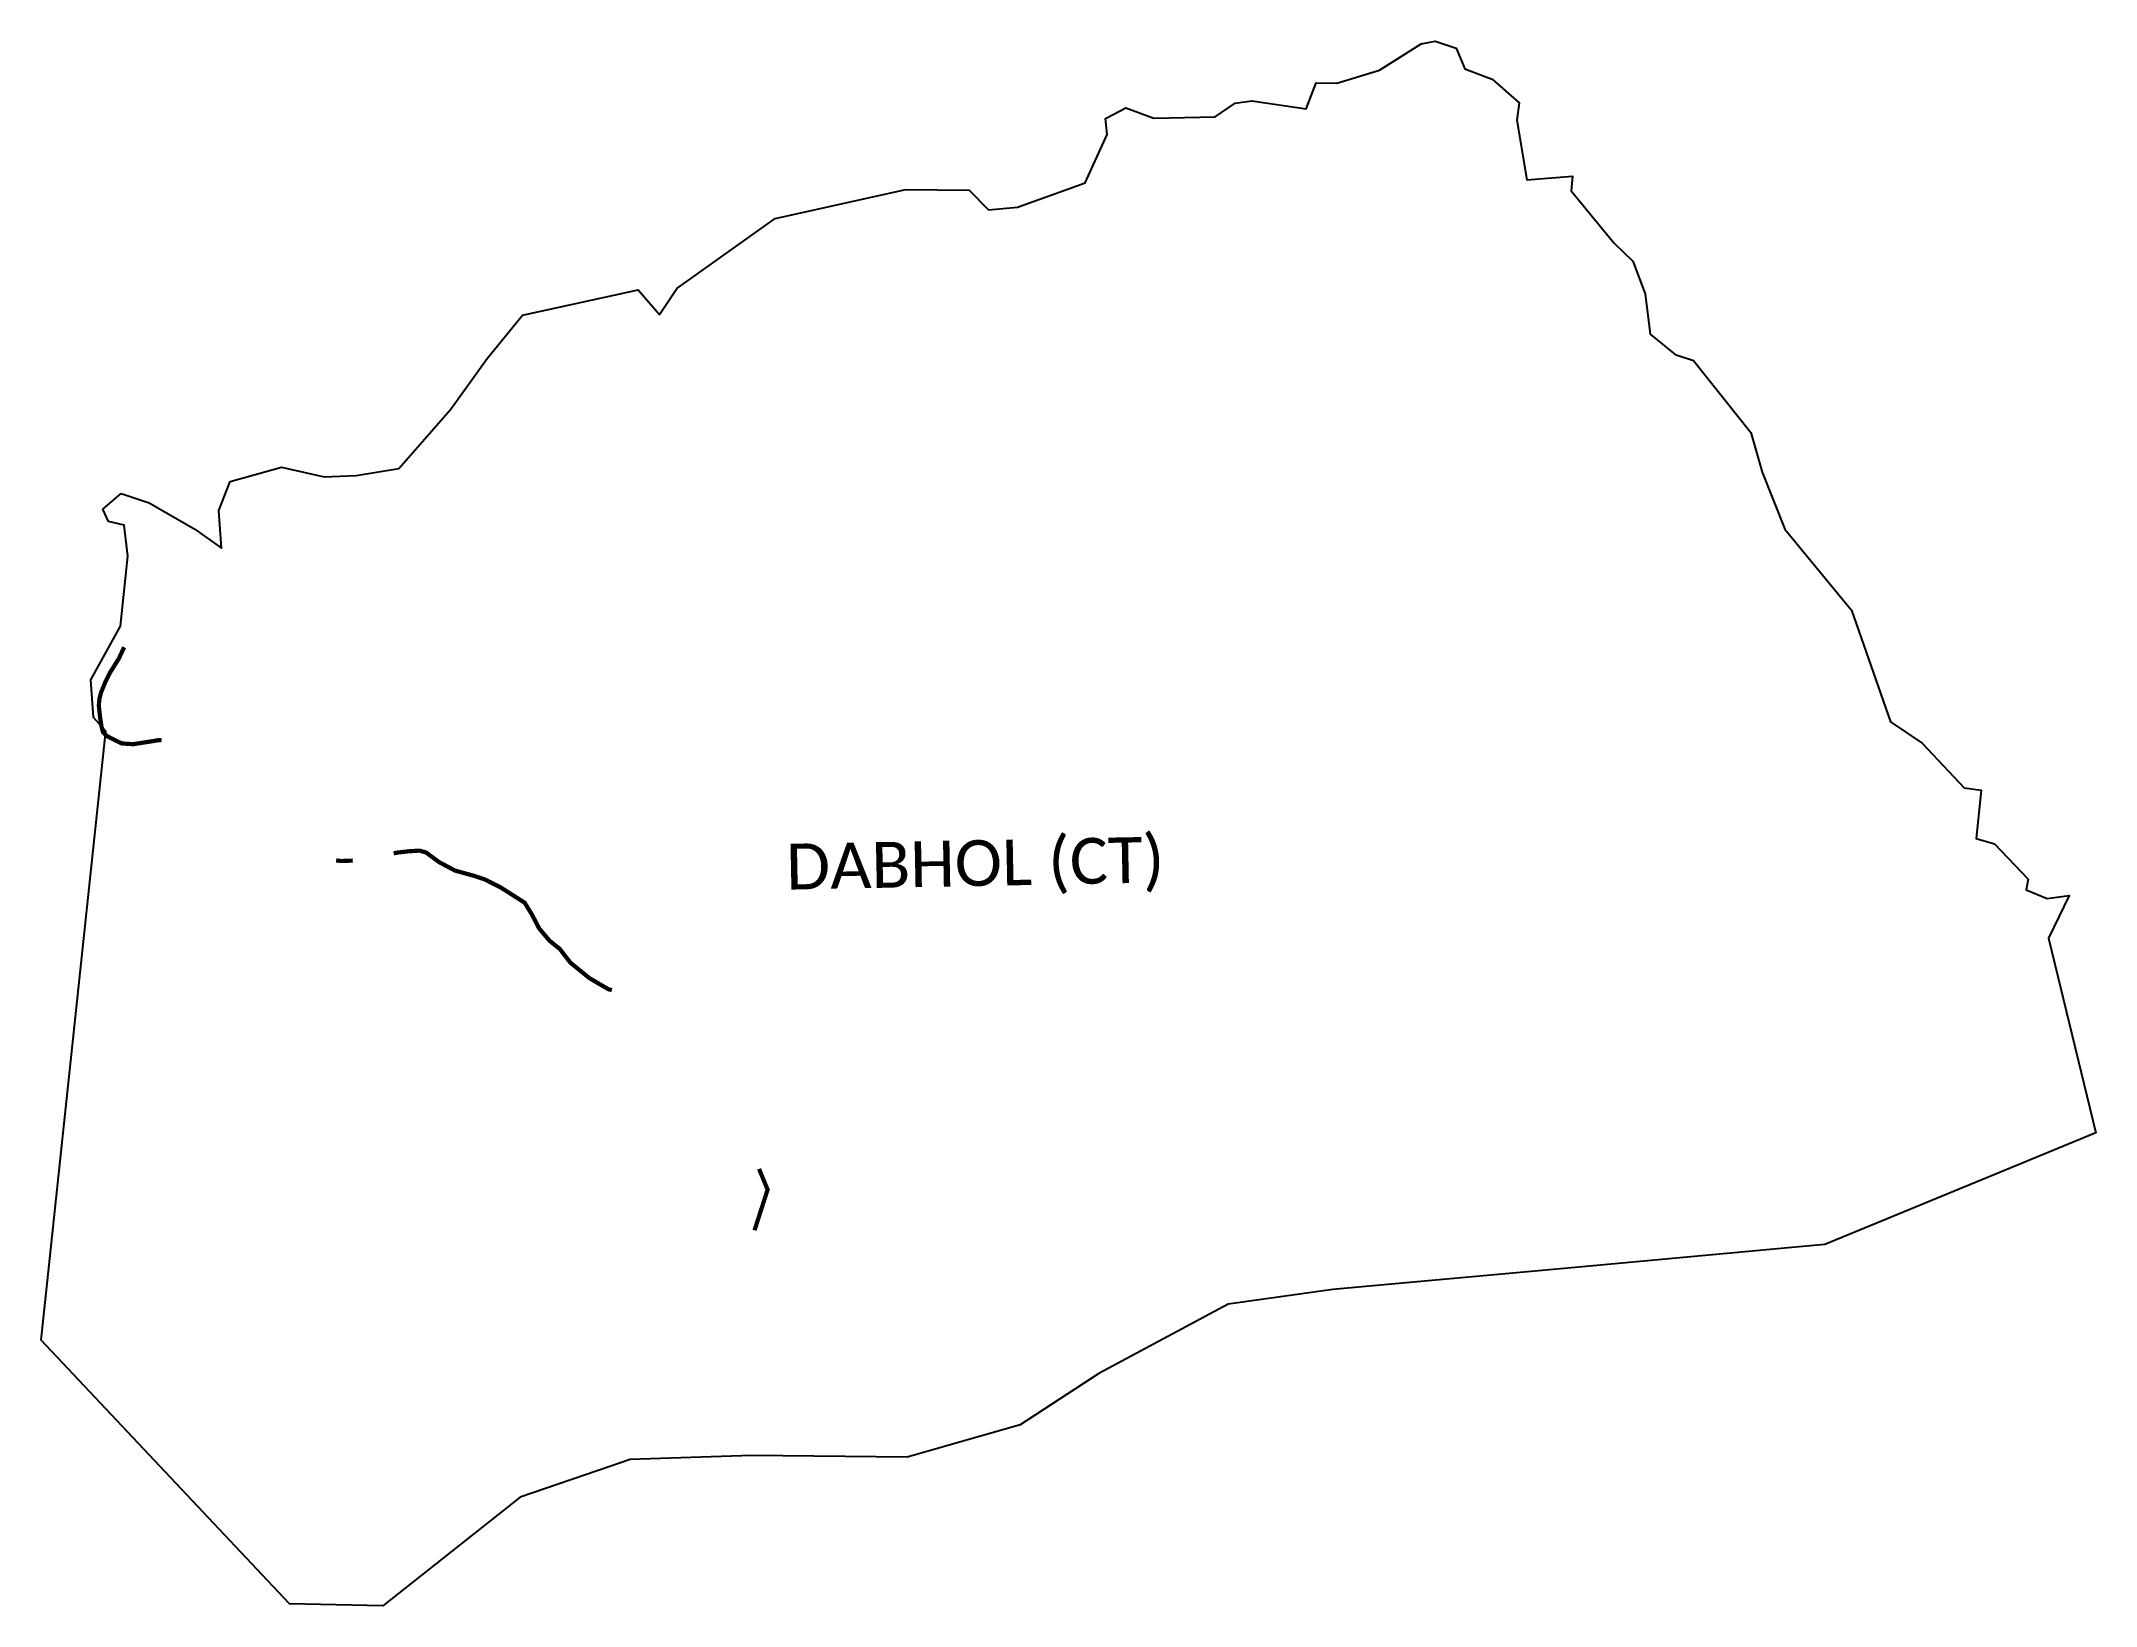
# Model space of a CAD drawing. Header units: metres. Extents: x 303788 to 308665, y 1944228 to 1947942.
import ezdxf

# ---------------------------------------------------------------- set-up
doc = ezdxf.new("R2010")
doc.units = ezdxf.units.M
for name, color, linetype in [('ARTIFICIALLY PROTECTED', 10, 'Continuous'), ('village', 3, 'Continuous'), ('VILLAGE NAME', 250, 'Continuous')]:
    doc.layers.add(name, color=color, linetype=linetype)
doc.styles.get("Standard").update_dxf_attribs({"font": 'calibri.ttf'})

msp = doc.modelspace()

# ---------------------------------------------------------------- linework, layer by layer
at = {"layer": 'ARTIFICIALLY PROTECTED', "const_width": 10, "flags": 128}
for points in [[(303985.4, 1946503.3), (303973.2, 1946476.9), (303952.6, 1946444.1), (303940.8, 1946420.6), (303931, 1946396.8), (303926.8, 1946381), (303925.4, 1946364.8), (303928.8, 1946333.4), (303931.9, 1946314.3), (303935.2, 1946302.1), (303944.8, 1946292.5), (303963, 1946283), (303979.9, 1946275), (304006.8, 1946273.2), (304049.9, 1946279.9), (304068.1, 1946283), (304074.2, 1946282.4)], [(304625.1, 1946014.1), (304633.8, 1946016), (304663.6, 1946019.3), (304686.6, 1946020.6), (304701.9, 1946016.3), (304708.6, 1946011.3), (304733, 1945993.3), (304770.8, 1945973.2), (304817.7, 1945960.3), (304841.6, 1945952.1), (304878.5, 1945933.6), (304935.9, 1945897.1), (304952.6, 1945870), (304970.5, 1945835.8), (304995, 1945806.8), (305019.5, 1945787.2), (305044.4, 1945754.8), (305089.5, 1945718.2), (305133.7, 1945692.2), (305142.8, 1945689.3)], [(304488.5, 1945997.4), (304500.4, 1945996), (304528.1, 1945997)], [(305492.3, 1945265.3), (305512.5, 1945216), (305481.5, 1945119.7)]]:
    msp.add_lwpolyline(points, dxfattribs=at)
at = {"layer": 'village', "flags": 128}
msp.add_lwpolyline([(303935, 1946830.7), (303978.3, 1946868.1)], dxfattribs=at)
at = {"layer": 'village', "color": 3, "true_color": 0x00ff00}
for points in [[(303978.3, 1946868.1, 0), (304045.2, 1946846.1, 0), (304153, 1946783.5, 0), (304216.8, 1946738.1, 0), (304209.8, 1946828.1, 0), (304236.7, 1946896.4, 0), (304359.1, 1946930.9, 0), (304460.3, 1946907.4, 0), (304535.8, 1946910.8, 0), (304637.6, 1946927.8, 0), (304759.7, 1947067.2, 0), (304846.8, 1947188.6, 0), (304930.7, 1947291.5, 0), (305205, 1947351.4, 0), (305255.7, 1947292.6, 0), (305297.4, 1947354.8, 0), (305530.7, 1947520.9, 0), (305840.2, 1947589.6, 0), (305990.5, 1947587.7, 0), (306036.8, 1947541.1, 0), (306105.4, 1947547.6, 0), (306266.3, 1947605.2, 0), (306318.3, 1947720.3, 0), (306314.8, 1947758.2, 0), (306362.8, 1947783.5, 0), (306428.8, 1947759.2, 0), (306574.7, 1947762, 0), (306622.3, 1947794.7, 0), (306661.9, 1947800.2, 0), (306790.6, 1947780.8, 0), (306814.5, 1947842.9, 0), (306863.1, 1947841.7, 0), (306964.7, 1947872.7, 0), (307063.5, 1947935.4, 0), (307096.4, 1947941.7, 0), (307146.5, 1947924.9, 0), (307167.5, 1947875.9, 0), (307232.1, 1947851.7, 0), (307296.1, 1947795.1, 0), (307290.4, 1947754.2, 0), (307314.7, 1947612.3, 0), (307422.9, 1947620.9, 0), (307419.9, 1947586.2, 0), (307521.4, 1947462.4, 0), (307566, 1947419.7, 0), (307595.3, 1947341.8, 0), (307606.8, 1947245.9, 0), (307666.5, 1947197.6, 0), (307709.9, 1947184.1, 0), (307845.9, 1947012.9, 0), (307872.8, 1946918.6, 0), (307926.9, 1946783.4, 0), (308084.5, 1946591.3, 0), (308177.6, 1946326.5, 0), (308252.3, 1946275.7, 0), (308352.2, 1946170, 0), (308392.3, 1946164.2, 0), (308380.7, 1946049.6, 0), (308424.5, 1946037.1, 0), (308503.8, 1945952.6, 0), (308499.4, 1945927.3, 0), (308549.3, 1945907, 0), (308601.5, 1945914.5, 0), (308552.6, 1945813.1, 0), (308664.8, 1945351.3, 0)], [(308664.8, 1945351.3, 0), (308474.9, 1945273, 0), (308021.2, 1945085.8, 0), (307952.2, 1945079.5, 0), (307420.6, 1945030.9, 0), (306853.6, 1944979, 0), (306605.6, 1944944, 0), (306298.4, 1944780.2, 0), (306111.6, 1944657.7, 0), (305932.2, 1944606.7, 0), (305843.9, 1944581.6, 0), (305474.9, 1944585, 0), (305186.4, 1944575.7, 0), (305138.1, 1944559.2, 0), (304925.5, 1944486.2, 0), (304599, 1944228.3, 0), (304377.7, 1944233.1, 0), (303788.4, 1944858.7, 0), (303941.7, 1946304.1, 0), (303912.7, 1946336.3, 0), (303906.1, 1946425.6, 0), (303976.7, 1946553.6, 0), (303993.9, 1946719.2, 0), (303985.5, 1946792.9, 0), (303948.2, 1946801.3, 0), (303935, 1946830.7, 0)]]:
    msp.add_polyline3d(points, dxfattribs=at)

# ---------------------------------------------------------------- texts
at = {"layer": 'VILLAGE NAME', "insert": (305555.4, 1946036.7), "char_height": 108.748, "attachment_point": 1, "rotation": 1.1028}
msp.add_mtext_dynamic_manual_height_columns('DABHOL (CT)', width=1571.314, gutter_width=543.7, heights=[0], dxfattribs=at)

doc.saveas('drawing.dxf')
